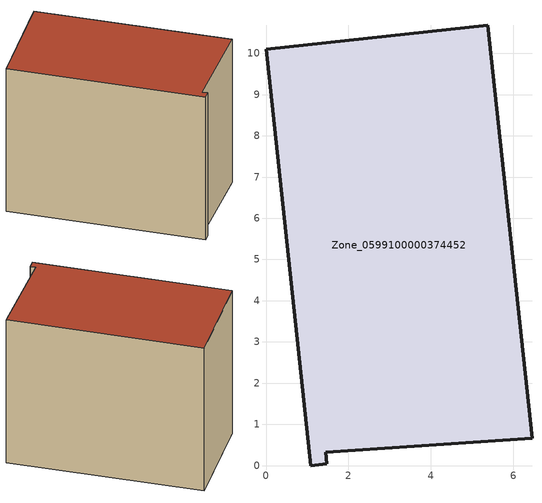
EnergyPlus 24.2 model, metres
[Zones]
Zone_0599100000374452
 floor ground (C_G): 6.45,0.66 1.45,0.32 1.47,0.04 1.08,0 0,10.1 5.38,10.68 z1.69
 wall outside (C_F): 6.45,0.66 5.38,10.68 0,10.1 1.08,0 1.47,0.04 1.45,0.32 6.45,0.66 z1.69:10.02
 roof outside (C_R): 1.45,0.32 6.45,0.66 5.38,10.68 0,10.1 1.08,0 1.47,0.04 z10.02
[BUILDING]
Pand.0599100000374452: North Axis=0; Terrain=City; Loads Convergence Tolerance Value=0.04; Temperature Convergence Tolerance Value=0.4; Solar Distribution=FullExterior; Maximum Number of Warmup Days=25; Minimum Number of Warmup Days=1
[Site:Location]
Rotterdam.The.Hague.AP_ZH_NLD Design_Conditions: Latitude=51.96; Longitude=4.45; Time Zone=1; Elevation=-4.5
[SITE:GROUNDTEMPERATURE:BUILDINGSURFACE]
18, 18, 18, 18, 18, 18, 18, 18, 18, 18, 18, 18
[MATERIAL] Thermal Absorptance=0.9; Solar Absorptance=0.7; Visible Absorptance=0.7
Name | Roughness | Thickness | Conductivity | Density | Specific Heat
G.TI.1992-2005 | MediumSmooth | 0.15 | 0.06 | 540 | 1210
F.TI.1992-2005 | Rough | 0.3 | 0.12 | 1920 | 840
R.TI.1992-2005 | MediumRough | 0.2 | 0.08 | 1500 | 1000
[CONSTRUCTION]
C_G: G.TI.1992-2005
C_F: F.TI.1992-2005
C_R: R.TI.1992-2005
[ZONE]
Zone_0599100000374452: Type=1; Multiplier=1; Ceiling Height=Autocalculate; Volume=Autocalculate; Floor Area=autocalculate; Part of Total Floor Area=Yes
[ZONEINFILTRATION:DESIGNFLOWRATE]
Infil_Zone_0599100000374452: Zone or ZoneList or Space or SpaceList=Zone_0599100000374452; Schedule=AlwaysOn; Design Flow Rate Calculation Method=Flow/Area; Flow Rate per Floor Area=0.0015; Constant Term Coefficient=1; Temperature Term Coefficient=0; Velocity Term Coefficient=0; Velocity Squared Term Coefficient=0
[HVACTEMPLATE:ZONE:IDEALLOADSAIRSYSTEM]
Zone_0599100000374452: Maximum Heating Supply Air Temperature=50; Minimum Cooling Supply Air Temperature=13; Maximum Heating Supply Air Humidity Ratio=0.0156; Minimum Cooling Supply Air Humidity Ratio=0.0077; Heating Limit=NoLimit; Cooling Limit=NoLimit; Dehumidification Control Type=ConstantSensibleHeatRatio; Cooling Sensible Heat Ratio=0.7; Dehumidification Setpoint=60; Humidification Control Type=None; Humidification Setpoint=30; Outdoor Air Method=None; Outdoor Air Flow Rate per Person=0.00944; Outdoor Air Flow Rate per Zone Floor Area=0; Outdoor Air Flow Rate per Zone=0; Demand Controlled Ventilation Type=None; Outdoor Air Economizer Type=NoEconomizer; Heat Recovery Type=None; Sensible Heat Recovery Effectiveness=0.7; Latent Heat Recovery Effectiveness=0.65
[ZONECONTROL:THERMOSTAT]
ThermostatControl_Zone_0599100000374452: Zone or ZoneList=Zone_0599100000374452; Control Type Schedule=DualSetpointControlType; Control 1=Thermostat_Zone_0599100000374452; Temperature Difference Between Cutout And Setpoint=0
[THERMOSTATSETPOINT:DUALSETPOINT]
Thermostat_Zone_0599100000374452: Heating Setpoint Temperature Schedule=HeatingSetpoint_Zone_0599100000374452; Cooling Setpoint Temperature Schedule=CoolingSetpoint_Zone_0599100000374452
[SCHEDULE:COMPACT]
HeatingSetpoint_Zone_0599100000374452: Through: 12/31, For: AllDays, Until: 24:00, 21
CoolingSetpoint_Zone_0599100000374452: Through: 12/31, For: AllDays, Until: 24:00, 24
DualSetpointControlType: Through: 12/31, For: AllDays, Until: 24:00, 4
AlwaysOn: Through: 12/31, For: AllDays, Until: 24:00, 1
